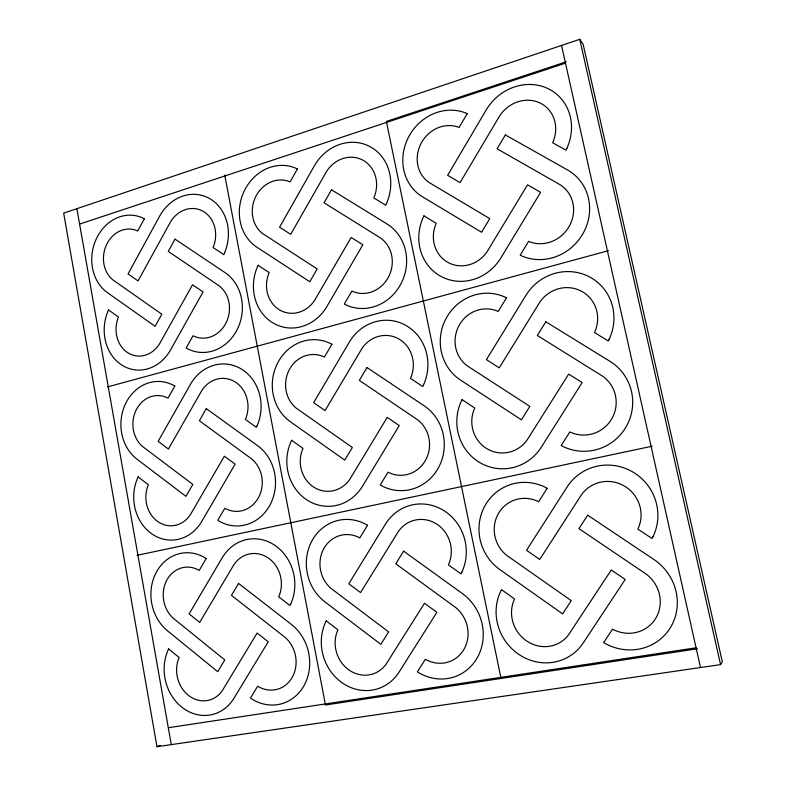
<?xml version="1.0" encoding="UTF-8"?>
<svg xmlns="http://www.w3.org/2000/svg" width="786" height="786" viewBox="0 0 786 786"><rect width="100%" height="100%" fill="white"/><g stroke="black" fill="none" stroke-linecap="round" stroke-linejoin="round"><path stroke-width="1.18" d="M720.556 664.612L722.334 661.9L583.143 44.33L579.754 39.3L63.666 213.134L156.974 746.7L720.556 664.612L579.754 39.3M156.974 746.7L160.226 745.344M566.313 61.78L386.378 121.437L501.026 678.456M79.592 224.079L565.488 63.165M107.446 386.928L608.521 250.655M137.088 555.319L652.223 446.193M168.302 727.738L696.082 647.792M697.496 648.764L325.463 704.993L224.708 175.023M561.528 45.441L700.493 667.54M76.881 208.693L171.279 744.617M108.537 309.949L107.829 311.531A42.041 36.097 -81.7 0 0 122.419 365.431A42.041 36.097 -81.7 0 0 170.572 349.878L203.063 291.911L192.56 284.758L159.401 344.062A28.021 24.052 -81.7 0 1 127.519 352.57A28.021 24.052 -81.7 0 1 118.47 317.033L108.537 309.949M224.531 252.974L223.784 254.635L213.094 247.541A28.561 24.69 -75.7 0 0 203.731 211.66A28.561 24.69 -75.7 0 0 170.709 221.544L138.061 280.916L128.039 273.97L159.578 216.258A42.847 37.05 -75.7 0 1 209.489 198.485A42.847 37.05 -75.7 0 1 224.531 252.974M138.149 476.896L137.432 478.468A42.719 37.168 88.4 0 0 152.445 534.303A42.719 37.168 88.4 0 0 201.825 521.324L235.122 464.133L224.344 456.214L190.359 514.722A28.473 24.769 88.4 0 1 157.662 521.501A28.473 24.769 88.4 0 1 148.338 484.707L138.149 476.896M258.122 265.324L257.356 266.994A44.36 39.84 -75.4 0 0 273.754 323.39A44.36 39.84 -75.4 0 0 327.035 306.285L362.847 244.78L351.165 237.441L314.626 300.34A29.563 26.547 -75.4 0 1 279.344 309.792A29.563 26.547 -75.4 0 1 269.146 272.595L258.122 265.324M257.14 425.698L256.364 427.338L245.389 419.469A28.856 25.584 -85.8 0 0 235.741 382.32A28.856 25.584 -85.8 0 0 201.855 390.436L168.41 449.052L158.124 441.368L190.428 384.383A43.299 38.386 -85.8 0 1 241.656 369.214A43.299 38.386 -85.8 0 1 257.14 425.698M168.666 648.922L167.929 650.484A43.898 37.866 77.9 0 0 183.384 708.353A43.898 37.866 77.9 0 0 234.051 698.115L268.203 641.779L257.12 633.044L222.281 690.678A29.259 25.231 77.9 0 1 188.728 695.6A29.259 25.231 77.9 0 1 179.129 657.509L168.666 648.922M386.535 203.446L385.7 205.205L373.802 197.934A30.31 27.156 -66.6 0 0 363.25 160.364A30.31 27.156 -66.6 0 0 326.622 171.358L290.692 234.336L279.561 227.203L314.262 166.003A45.48 40.744 -66.6 0 1 369.597 146.402A45.48 40.744 -66.6 0 1 386.535 203.446M291.645 440.288L290.859 441.948A44.93 41.245 89.4 0 0 307.768 500.476A44.93 41.245 89.4 0 0 362.503 486.2L399.259 425.56L387.233 417.366L349.741 479.401A29.947 27.49 89.4 0 1 313.486 486.947A29.947 27.49 89.4 0 1 302.974 448.364L291.645 440.288M423.949 215.845L423.094 217.624A47.268 43.898 -60.9 0 0 441.634 276.751A47.268 43.898 -60.9 0 0 500.928 257.828L540.611 192.344L527.524 184.818L487.055 251.775A31.499 29.259 -60.9 0 1 447.774 262.337A31.499 29.259 -60.9 0 1 436.25 223.312L423.949 215.845M290.781 603.894L289.985 605.525L278.706 596.829A29.514 26.203 81.2 0 0 268.773 558.335A29.514 26.203 81.2 0 0 233.973 564.574L199.693 622.355L189.131 613.895L222.242 557.716A44.281 39.32 81.2 0 1 274.825 545.327A44.281 39.32 81.2 0 1 290.781 603.894M423.575 384.767L422.73 386.506L410.479 378.38A30.438 28.384 -79.3 0 0 399.593 339.405A30.438 28.384 -79.3 0 0 361.953 348.453L325.08 410.606L313.634 402.668L349.239 342.264A45.667 42.582 -79.3 0 1 406.116 325.532A45.667 42.582 -79.3 0 1 423.575 384.767M326.239 620.871L325.433 622.512A46.325 41.982 72.3 0 0 342.873 683.289A46.325 41.982 72.3 0 0 399.121 672.04L436.878 612.333L424.499 603.245L385.995 664.317A30.88 27.982 72.3 0 1 348.729 669.819A30.88 27.982 72.3 0 1 337.901 629.802L326.239 620.871M566.883 148.308L565.959 150.175L552.627 142.728A32.629 29.691 -51 0 0 540.67 103.31A32.629 29.691 -51 0 0 499.837 115.601L460.065 182.637L447.637 175.327L486.023 110.207A48.968 44.547 -51 0 1 547.714 88.474A48.968 44.547 -51 0 1 566.883 148.308M462.08 399.652L461.205 401.41A47.406 46.02 -84.4 0 0 480.354 462.905A47.406 46.02 -84.4 0 0 541.358 447.106L582.171 382.566L568.681 374.087L527.072 440.091A31.597 30.664 -84.4 0 1 486.652 448.541A31.597 30.664 -84.4 0 1 474.744 408.003L462.08 399.652M461.863 572.139L460.989 573.868L448.374 564.829A31.126 29.151 76 0 0 437.144 524.37A31.126 29.151 76 0 0 398.433 531.356L360.577 592.585L348.807 583.792L385.356 524.272A46.698 43.741 76 0 1 443.844 510.595A46.698 43.741 76 0 1 461.863 572.139M609.199 339.11L608.256 340.967L594.501 332.566A32.511 31.361 -51.6 0 0 582.141 291.586A32.511 31.361 -51.6 0 0 540.1 301.745L499.218 367.868L486.416 359.664L525.873 295.408A48.771 47.062 -51.5 0 1 589.392 276.839A48.771 47.062 -51.5 0 1 609.199 339.11M501.497 589.667L500.603 591.416A49.312 46.561 56.6 0 0 520.381 655.406A49.312 46.561 56.6 0 0 583.202 642.968L625.194 579.459L611.282 569.978L568.475 634.931A32.865 31.027 56.7 0 1 526.856 641.111A32.865 31.027 56.7 0 1 514.555 598.971L501.497 589.667M653.009 536.671L652.036 538.508L637.849 529.096A33.179 32.373 44.5 0 0 625.076 486.465A33.179 32.373 44.5 0 0 581.758 494.325L539.717 559.436L526.522 550.288L567.089 487.006A49.783 48.575 44.4 0 1 632.534 471.826A49.783 48.575 44.4 0 1 653.009 536.671M144.349 218.813L137.688 231.035A27.903 23.698 -78.2 0 0 106.975 243.827A27.903 23.698 -78.2 0 0 112.82 279.855L161.828 314.213L155.117 326.308L107.525 292.726A41.864 35.557 -78.2 0 1 96.462 238.522A41.864 35.557 -78.2 0 1 143.003 218.105L144.349 218.813M175.032 239.141L168.273 251.412L219.245 285.898A28.65 25.093 -79.5 0 1 225.788 323.36A28.65 25.093 -79.5 0 1 193.022 335.76L186.125 347.992L187.52 348.768A42.994 37.659 -79.5 0 0 237.431 329.059A42.994 37.659 -79.5 0 0 224.924 272.516L175.032 239.141M174.816 386.093L167.988 398.158A28.237 24.484 -87.1 0 0 136.489 409.378A28.237 24.484 -87.1 0 0 142.521 446.468L192.825 484.431L185.948 496.359L137.098 459.27A42.365 36.745 -87.1 0 1 125.711 403.356A42.365 36.745 -87.1 0 1 173.431 385.287L174.816 386.093M297.403 168.961L290.073 181.93A29.504 26.066 -71.2 0 0 256.108 195.911A29.504 26.066 -71.2 0 0 262.74 233.648L317.19 268.93L309.792 281.742L256.934 247.246A44.271 39.113 -71.2 0 1 244.456 190.526A44.271 39.113 -71.2 0 1 295.9 168.253L297.403 168.961M206.315 408.641L199.389 420.756L251.736 458.965A29.092 25.889 88.7 0 1 258.486 497.587A29.092 25.889 88.7 0 1 224.855 508.267L217.791 520.332L219.225 521.216A43.643 38.848 88.7 0 0 270.453 504.081A43.643 38.848 88.7 0 0 257.562 445.652L206.315 408.641M331.505 189.78L324.068 202.788L380.807 238.178A30.33 27.707 -70.6 0 1 388.245 277.497A30.33 27.707 -70.6 0 1 351.892 291.066L344.297 304.044L345.85 304.84A45.509 41.57 -70.6 0 0 401.224 283.284A45.509 41.57 -70.6 0 0 387.056 224L331.505 189.78M467.238 113.656L459.132 127.45A31.538 28.61 -58.4 0 0 421.394 142.806A31.538 28.61 -58.4 0 0 428.94 182.421L489.766 218.616L481.582 232.253L422.544 196.844A47.317 42.925 -58.4 0 1 408.415 137.354A47.317 42.925 -58.4 0 1 465.567 112.929L467.238 113.656M331.908 344.288L324.392 357.09A29.721 27.127 -83.1 0 0 289.513 369.341A29.721 27.127 -83.1 0 0 296.361 408.248L352.344 447.489L344.749 460.124L290.407 421.777A44.596 40.705 -83.1 0 1 277.546 363.161A44.596 40.705 -83.1 0 1 330.366 343.472L331.908 344.288M206.217 558.522L199.222 570.42A28.876 25.064 82.3 0 0 166.907 579.96A28.876 25.064 82.3 0 0 173.126 618.16L224.786 659.926L217.732 671.676L167.575 630.883A43.318 37.61 82.3 0 1 155.844 573.161A43.318 37.61 82.3 0 1 204.792 557.618L206.217 558.522M238.571 583.418L231.467 595.356L285.259 637.515A29.927 26.37 76.1 0 1 292.225 677.336A29.927 26.37 76.1 0 1 257.69 686.188L250.449 698.066L251.923 699.059A44.9 39.575 76.1 0 0 304.526 684.694A44.9 39.575 76.1 0 0 291.223 624.28L238.571 583.418M366.983 367.543L359.349 380.395L417.72 419.881A30.634 28.797 -89.4 0 1 425.413 460.468A30.634 28.797 -89.4 0 1 388.038 472.16L380.237 484.952L381.839 485.866A45.961 43.21 -89.4 0 0 438.765 467.159A45.961 43.21 -89.4 0 0 424.135 405.782L366.983 367.543M505.369 134.927L497.125 148.79L560.644 185.054A32.58 30.399 -51 0 1 569.152 226.417A32.58 30.399 -51 0 1 528.595 241.371L520.175 255.185L521.914 256A48.879 45.608 -51 0 0 583.693 232.302A48.879 45.608 -51 0 0 567.571 169.982L505.369 134.927M506.538 297.825L498.206 311.443A31.489 30.104 -68.6 0 0 459.388 324.903A31.489 30.104 -68.6 0 0 467.189 365.804L529.833 406.382L521.413 419.822L460.616 380.149A47.258 45.175 -68.6 0 1 446.026 318.566A47.258 45.175 -68.6 0 1 504.808 296.99L506.538 297.825M367.543 525.303L359.821 537.909A30.399 27.824 79.1 0 0 323.989 548.323A30.399 27.824 79.1 0 0 331.063 588.449L388.638 631.895L380.846 644.333L324.952 601.899A45.617 41.756 79 0 1 311.688 541.289A45.617 41.756 79 0 1 365.952 524.37L367.543 525.303M403.631 551.153L395.78 563.808L455.87 607.657A31.666 29.269 67.6 0 1 463.819 649.58A31.666 29.269 67.6 0 1 425.373 659.258L417.366 671.843L419.007 672.865A47.514 43.918 67.6 0 0 477.564 657.224A47.514 43.918 67.6 0 0 462.453 593.636L403.631 551.153M545.808 321.808L537.339 335.484L602.803 376.298A32.452 32.128 -56.6 0 1 611.616 419.066A32.452 32.128 -56.6 0 1 569.84 431.936L561.184 445.554L562.972 446.487A48.693 48.201 -56.5 0 0 626.609 425.943A48.693 48.201 -56.5 0 0 609.926 361.305L545.808 321.808M547.174 488.312L538.616 501.723A32.177 30.998 66.3 0 0 498.658 513.14A32.177 30.998 66.3 0 0 506.724 555.397L571.284 600.642L562.619 613.876L499.975 569.663A48.28 46.521 66.3 0 1 484.903 505.87A48.28 46.521 66.3 0 1 545.405 487.349L547.174 488.312M587.663 515.174L578.938 528.634L646.456 574.301A33.995 32.314 43.3 0 1 655.583 618.562A33.995 32.314 43.3 0 1 612.54 629.183L603.619 642.575L605.466 643.646A51.011 48.486 43.2 0 0 671.057 626.501A51.011 48.486 43.2 0 0 653.785 559.406L587.663 515.174"/></g></svg>
